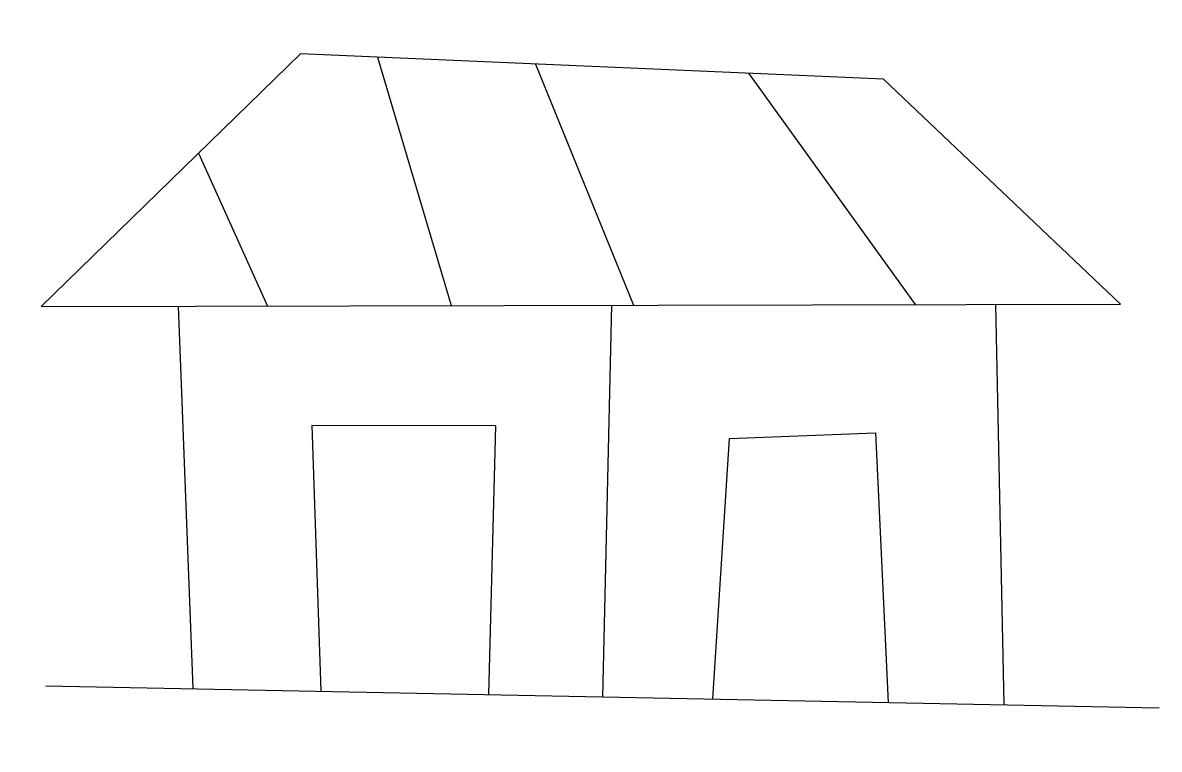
# Model space of a CAD drawing. Header units: inches. Extents: x 304037 to 460575, y 1453943 to 1639883.
# Drawn here: x 446332 to 446997, y 1639458 to 1639883 of the extents above; entities that cross this region are included whole.
import ezdxf

# ---------------------------------------------------------------- set-up
doc = ezdxf.new("R2010")
doc.units = ezdxf.units.IN
doc.header["$MEASUREMENT"] = 0
doc.layers.add('SURVEY_BND', color=7, linetype='Continuous')
doc.layers.add('VILLAGE_AREA', color=1, linetype='Continuous')

# ---------------------------------------------------------------- blocks, each defined once
blk = doc.blocks.new('2')
at = {"layer": 'VILLAGE_AREA'}
for points in [[(1231.6403, 373.3628), (1237.7689, 373.1489), (1236.4704, 374.4747), (1233.1652, 374.742), (1231.6403, 373.3628)], [(1233.6017, 374.7067), (1233.9688, 373.2815)], [(1234.4978, 374.6342), (1235.0031, 373.2454)], [(1235.7051, 374.5366), (1236.6027, 373.1896)], [(1232.5649, 374.1991), (1232.9254, 373.3179)], [(1232.4176, 373.3356), (1232.4198, 371.1632)], [(1234.8777, 373.2498), (1234.7448, 371.0304)], [(1237.059, 373.1737), (1237.0217, 370.9003)], [(1234.1004, 371.0672), (1234.1955, 372.5901), (1233.1518, 372.6302), (1233.1473, 371.1217)], [(1235.3705, 370.9946), (1235.5203, 372.4698), (1236.3499, 372.4698), (1236.3644, 370.9378)], [(1231.5868, 371.2108), (1237.9028, 370.8499)]]:
    blk.add_lwpolyline(points, dxfattribs=at)
blk = doc.blocks.new('MADANAGARIAPALLE')
at = {"layer": 'SURVEY_BND', "xscale": 10, "yscale": 10, "zscale": 10}
blk.add_blockref('2', (-479.1, -448.556), dxfattribs=at)

msp = doc.modelspace()

# ---------------------------------------------------------------- block references
at = {"layer": 'VILLAGE_AREA', "xscale": 10.30774339438015, "yscale": 10.30774339435447, "zscale": 10.30774339435233, "rotation": 2.131579333032909}
msp.add_blockref('MADANAGARIAPALLE', (325670.39, 1601340.14), dxfattribs=at)

doc.saveas('drawing.dxf')
